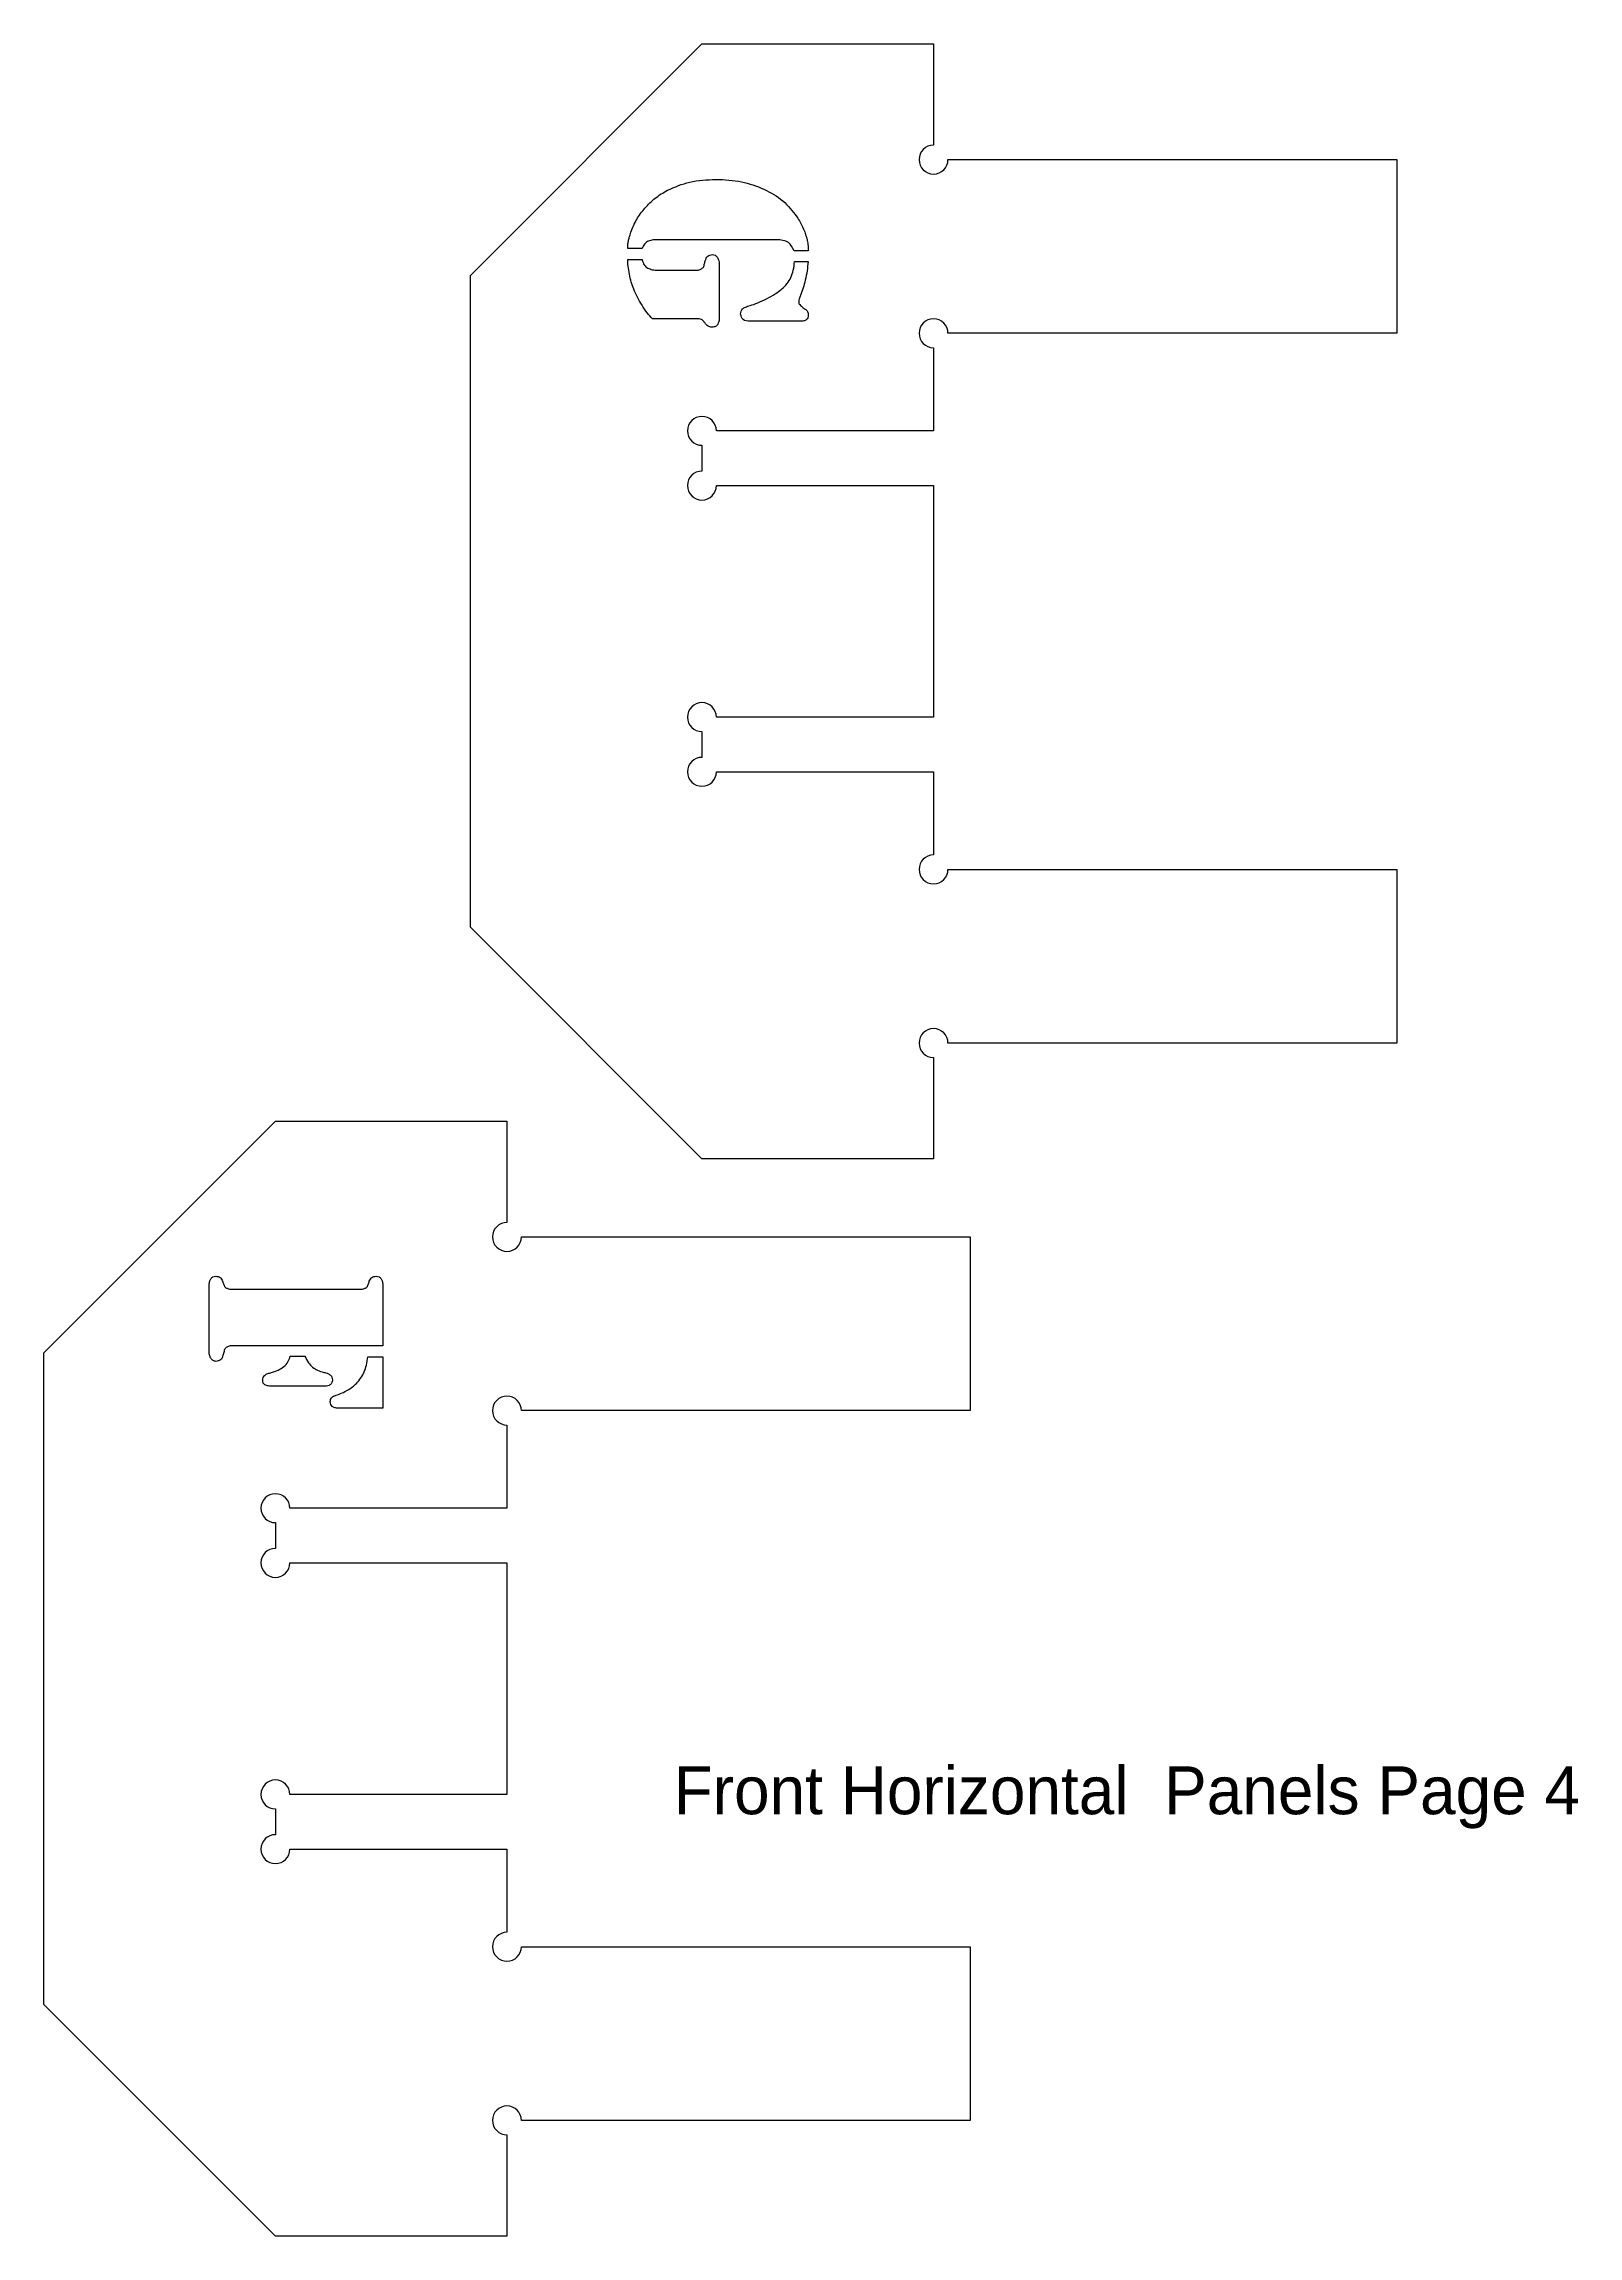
# Model space of a CAD drawing. Extents: x 91 to 2469, y 38 to 737.
# Drawn here: x 1992 to 2469, y 55 to 737 of the extents above; entities that cross this region are included whole.
import ezdxf

# ---------------------------------------------------------------- set-up
doc = ezdxf.new("R2010")
doc.units = 0
doc.header["$MEASUREMENT"] = 0
doc.layers.get('0').update_dxf_attribs({"lineweight": 0})

# ---------------------------------------------------------------- blocks, each defined once
blk = doc.blocks.new('Block_5')
at = {"color": 18, "lineweight": 25, "true_color": 0x000000}
for p, q in [((2043.08, 330.66), (2043.08, 350.67)), ((2050.28, 349.61), (2089.88, 349.61)), ((2097.08, 350.67), (2097.08, 332.04)), ((2097.08, 332.04), (2050.6, 332.04)), ((2068.28, 328.76), (2072.87, 328.76)), ((2092.45, 328.56), (2097.08, 328.56)), ((2097.08, 328.56), (2097.08, 312.62)), ((2078.09, 319.42), (2063.02, 319.42)), ((2097.08, 312.62), (2083.28, 312.62))]:
    blk.add_line(p, q, dxfattribs=at)
for points, knots in [([(2068.19, 175.49), (2068.19, 173.01), (2066.18, 170.99), (2063.69, 170.99), (2061.21, 170.99), (2059.19, 173.01), (2059.19, 175.49), (2059.19, 177.98), (2061.21, 179.99), (2063.69, 179.99), (2063.69, 179.99), (2063.69, 188), (2063.69, 188), (2061.21, 188), (2059.19, 190.02), (2059.19, 192.5), (2059.19, 194.99), (2061.21, 197), (2063.69, 197), (2066.18, 197), (2068.19, 194.99), (2068.19, 192.5), (2068.19, 192.5), (2135.69, 192.5), (2135.69, 192.5), (2135.69, 192.5), (2135.69, 264.5), (2135.69, 264.5), (2135.69, 264.5), (2068.19, 264.5), (2068.19, 264.5), (2068.19, 262.02), (2066.18, 260), (2063.69, 260), (2061.21, 260), (2059.19, 262.02), (2059.19, 264.5), (2059.19, 266.99), (2061.21, 269), (2063.69, 269), (2063.69, 269), (2063.69, 277.01), (2063.69, 277.01), (2061.21, 277.01), (2059.19, 279.02), (2059.19, 281.51), (2059.19, 283.99), (2061.21, 286.01), (2063.69, 286.01), (2066.18, 286.01), (2068.19, 283.99), (2068.19, 281.51), (2068.19, 281.51), (2135.69, 281.51), (2135.69, 281.51), (2135.69, 281.51), (2135.69, 307.35), (2135.69, 307.35), (2135.69, 307.35), (2135.69, 307.35), (2135.69, 307.35), (2133.21, 307.35), (2131.19, 309.37), (2131.19, 311.85), (2131.19, 314.34), (2133.21, 316.35), (2135.69, 316.35), (2138.18, 316.35), (2140.19, 314.34), (2140.19, 311.85), (2140.19, 311.85), (2279.69, 311.85), (2279.69, 311.85), (2279.69, 311.85), (2279.69, 365.85), (2279.69, 365.85), (2279.69, 365.85), (2140.19, 365.85), (2140.19, 365.85), (2140.19, 365.85), (2140.19, 365.85), (2140.19, 365.85), (2140.19, 363.37), (2138.18, 361.35), (2135.69, 361.35), (2133.21, 361.35), (2131.19, 363.37), (2131.19, 365.85), (2131.19, 368.34), (2133.21, 370.35), (2135.69, 370.35), (2135.69, 370.35), (2135.69, 401.85), (2135.69, 401.85), (2135.69, 401.85), (2063.69, 401.85), (2063.69, 401.85), (2063.69, 401.85), (1991.69, 329.85), (1991.69, 329.85), (1991.69, 329.85), (1991.69, 127.15), (1991.69, 127.15), (1991.69, 127.15), (2063.69, 55.15), (2063.69, 55.15), (2063.69, 55.15), (2135.69, 55.15), (2135.69, 55.15), (2135.69, 55.15), (2135.69, 86.65), (2135.69, 86.65), (2135.69, 86.65), (2135.69, 86.65), (2135.69, 86.65), (2133.21, 86.65), (2131.19, 88.67), (2131.19, 91.15), (2131.19, 93.64), (2133.21, 95.65), (2135.69, 95.65), (2138.18, 95.65), (2140.19, 93.64), (2140.19, 91.15), (2140.19, 91.15), (2279.69, 91.15), (2279.69, 91.15), (2279.69, 91.15), (2279.69, 145.15), (2279.69, 145.15), (2279.69, 145.15), (2140.19, 145.15), (2140.19, 145.15), (2140.19, 145.15), (2140.19, 145.15), (2140.19, 145.15), (2140.19, 142.67), (2138.18, 140.65), (2135.69, 140.65), (2133.21, 140.65), (2131.19, 142.67), (2131.19, 145.15), (2131.19, 147.64), (2133.21, 149.65), (2135.69, 149.65), (2135.69, 149.65), (2135.69, 175.49), (2135.69, 175.49), (2135.69, 175.49), (2068.19, 175.49), (2068.19, 175.49)], [0, 0, 0, 0, 1, 1, 1, 2, 2, 2, 3, 3, 3, 4, 4, 4, 5, 5, 5, 6, 6, 6, 7, 7, 7, 8, 8, 8, 9, 9, 9, 10, 10, 10, 11, 11, 11, 12, 12, 12, 13, 13, 13, 14, 14, 14, 15, 15, 15, 16, 16, 16, 17, 17, 17, 18, 18, 18, 19, 19, 19, 20, 20, 20, 21, 21, 21, 22, 22, 22, 23, 23, 23, 24, 24, 24, 25, 25, 25, 26, 26, 26, 27, 27, 27, 28, 28, 28, 29, 29, 29, 30, 30, 30, 31, 31, 31, 32, 32, 32, 33, 33, 33, 34, 34, 34, 35, 35, 35, 36, 36, 36, 37, 37, 37, 38, 38, 38, 39, 39, 39, 40, 40, 40, 41, 41, 41, 42, 42, 42, 43, 43, 43, 44, 44, 44, 45, 45, 45, 46, 46, 46, 47, 47, 47, 48, 48, 48, 49, 49, 49, 50, 50, 50, 50]), ([(2043.08, 350.67), (2043.09, 351.1), (2043.1, 351.53), (2043.22, 351.94), (2043.31, 352.26), (2043.46, 352.56), (2043.62, 352.87)], [0, 0, 0, 0, 1, 1, 1, 2, 2, 2, 2]), ([(2043.62, 352.87), (2043.82, 353.1), (2044.02, 353.32), (2044.26, 353.45), (2044.52, 353.58), (2044.83, 353.61), (2045.14, 353.64)], [0, 0, 0, 0, 1, 1, 1, 2, 2, 2, 2]), ([(2045.14, 353.64), (2045.63, 353.57), (2046.13, 353.51), (2046.48, 353.25), (2046.84, 352.98), (2047.06, 352.52), (2047.28, 352.06)], [0, 0, 0, 0, 1, 1, 1, 2, 2, 2, 2]), ([(2047.28, 352.06), (2047.39, 351.71), (2047.5, 351.37), (2047.63, 351.03), (2047.69, 350.86), (2047.75, 350.7), (2047.81, 350.54)], [0, 0, 0, 0, 1, 1, 1, 2, 2, 2, 2]), ([(2047.81, 350.54), (2047.86, 350.46), (2047.91, 350.38), (2047.97, 350.31), (2048.06, 350.22), (2048.16, 350.15), (2048.26, 350.08)], [0, 0, 0, 0, 1, 1, 1, 2, 2, 2, 2]), ([(2048.26, 350.08), (2048.53, 349.94), (2048.8, 349.81), (2049.09, 349.73), (2049.47, 349.62), (2049.87, 349.61), (2050.28, 349.61)], [0, 0, 0, 0, 1, 1, 1, 2, 2, 2, 2]), ([(2089.88, 349.61), (2090.29, 349.61), (2090.7, 349.62), (2091.08, 349.73), (2091.36, 349.81), (2091.63, 349.94), (2091.9, 350.08)], [0, 0, 0, 0, 1, 1, 1, 2, 2, 2, 2]), ([(2091.9, 350.08), (2092, 350.15), (2092.11, 350.22), (2092.19, 350.31), (2092.25, 350.38), (2092.3, 350.46), (2092.35, 350.54)], [0, 0, 0, 0, 1, 1, 1, 2, 2, 2, 2]), ([(2092.35, 350.54), (2092.42, 350.7), (2092.48, 350.86), (2092.54, 351.03), (2092.66, 351.37), (2092.78, 351.71), (2092.89, 352.06)], [0, 0, 0, 0, 1, 1, 1, 2, 2, 2, 2]), ([(2092.89, 352.06), (2093.1, 352.52), (2093.32, 352.98), (2093.68, 353.25), (2094.03, 353.51), (2094.53, 353.57), (2095.02, 353.64)], [0, 0, 0, 0, 1, 1, 1, 2, 2, 2, 2]), ([(2095.02, 353.64), (2095.33, 353.61), (2095.64, 353.58), (2095.9, 353.45), (2096.15, 353.32), (2096.35, 353.1), (2096.55, 352.87)], [0, 0, 0, 0, 1, 1, 1, 2, 2, 2, 2]), ([(2096.55, 352.87), (2096.7, 352.56), (2096.86, 352.26), (2096.95, 351.94), (2097.06, 351.53), (2097.07, 351.1), (2097.08, 350.67)], [0, 0, 0, 0, 1, 1, 1, 2, 2, 2, 2]), ([(2043.56, 328.16), (2043.42, 328.49), (2043.28, 328.82), (2043.2, 329.16), (2043.09, 329.65), (2043.08, 330.15), (2043.08, 330.66)], [0, 0, 0, 0, 1, 1, 1, 2, 2, 2, 2]), ([(2045.22, 327.14), (2044.89, 327.19), (2044.56, 327.24), (2044.29, 327.39), (2043.99, 327.57), (2043.78, 327.87), (2043.56, 328.16)], [0, 0, 0, 0, 1, 1, 1, 2, 2, 2, 2]), ([(2047.39, 329.04), (2047.21, 328.48), (2047.02, 327.93), (2046.63, 327.61), (2046.27, 327.32), (2045.75, 327.23), (2045.22, 327.14)], [0, 0, 0, 0, 1, 1, 1, 2, 2, 2, 2]), ([(2047.89, 330.86), (2047.83, 330.66), (2047.77, 330.46), (2047.72, 330.26), (2047.6, 329.85), (2047.5, 329.45), (2047.39, 329.04)], [0, 0, 0, 0, 1, 1, 1, 2, 2, 2, 2]), ([(2048.38, 331.45), (2048.27, 331.35), (2048.15, 331.26), (2048.06, 331.14), (2047.99, 331.05), (2047.94, 330.95), (2047.89, 330.86)], [0, 0, 0, 0, 1, 1, 1, 2, 2, 2, 2]), ([(2050.6, 332.04), (2050.14, 332.04), (2049.69, 332.03), (2049.27, 331.89), (2048.96, 331.79), (2048.67, 331.62), (2048.38, 331.45)], [0, 0, 0, 0, 1, 1, 1, 2, 2, 2, 2]), ([(2066.34, 325.55), (2066.79, 326), (2067.24, 326.45), (2067.56, 326.97), (2067.89, 327.51), (2068.09, 328.13), (2068.28, 328.76)], [0, 0, 0, 0, 1, 1, 1, 2, 2, 2, 2]), ([(2072.87, 328.76), (2073.22, 328.06), (2073.57, 327.36), (2074.02, 326.74), (2074.39, 326.24), (2074.83, 325.79), (2075.26, 325.34)], [0, 0, 0, 0, 1, 1, 1, 2, 2, 2, 2]), ([(2091.31, 323.89), (2091.56, 324.6), (2091.82, 325.3), (2092.01, 326.03), (2092.22, 326.86), (2092.34, 327.71), (2092.45, 328.56)], [0, 0, 0, 0, 1, 1, 1, 2, 2, 2, 2]), ([(2059.74, 321.36), (2059.75, 321.64), (2059.77, 321.92), (2059.88, 322.17), (2059.97, 322.39), (2060.13, 322.59), (2060.29, 322.78)], [0, 0, 0, 0, 1, 1, 1, 2, 2, 2, 2]), ([(2060.45, 319.84), (2060.24, 320.02), (2060.03, 320.2), (2059.91, 320.43), (2059.77, 320.7), (2059.75, 321.03), (2059.74, 321.36)], [0, 0, 0, 0, 1, 1, 1, 2, 2, 2, 2]), ([(2060.29, 322.78), (2060.53, 322.95), (2060.77, 323.12), (2061.03, 323.25), (2061.38, 323.42), (2061.77, 323.52), (2062.15, 323.62)], [0, 0, 0, 0, 1, 1, 1, 2, 2, 2, 2]), ([(2062.15, 323.62), (2062.98, 323.85), (2063.8, 324.08), (2064.56, 324.46), (2065.19, 324.76), (2065.76, 325.16), (2066.34, 325.55)], [0, 0, 0, 0, 1, 1, 1, 2, 2, 2, 2]), ([(2075.26, 325.34), (2075.76, 324.99), (2076.25, 324.65), (2076.78, 324.39), (2077.41, 324.09), (2078.09, 323.91), (2078.77, 323.73)], [0, 0, 0, 0, 1, 1, 1, 2, 2, 2, 2]), ([(2078.77, 323.73), (2079.2, 323.64), (2079.64, 323.55), (2080.04, 323.37), (2080.32, 323.24), (2080.58, 323.07), (2080.84, 322.9)], [0, 0, 0, 0, 1, 1, 1, 2, 2, 2, 2]), ([(2081.42, 321.44), (2081.38, 321.05), (2081.35, 320.67), (2081.17, 320.37), (2081, 320.1), (2080.72, 319.9), (2080.43, 319.7)], [0, 0, 0, 0, 1, 1, 1, 2, 2, 2, 2]), ([(2080.84, 322.9), (2081.01, 322.71), (2081.18, 322.51), (2081.27, 322.28), (2081.38, 322.02), (2081.4, 321.73), (2081.42, 321.44)], [0, 0, 0, 0, 1, 1, 1, 2, 2, 2, 2]), ([(2088.89, 320.33), (2089.39, 320.88), (2089.88, 321.43), (2090.29, 322.03), (2090.68, 322.62), (2090.99, 323.25), (2091.31, 323.89)], [0, 0, 0, 0, 1, 1, 1, 2, 2, 2, 2]), ([(2063.02, 319.42), (2062.49, 319.42), (2061.96, 319.42), (2061.45, 319.53), (2061.11, 319.6), (2060.78, 319.72), (2060.45, 319.84)], [0, 0, 0, 0, 1, 1, 1, 2, 2, 2, 2]), ([(2080.43, 319.7), (2080.15, 319.62), (2079.87, 319.54), (2079.59, 319.49), (2079.1, 319.41), (2078.6, 319.41), (2078.09, 319.42)], [0, 0, 0, 0, 1, 1, 1, 2, 2, 2, 2]), ([(2080.74, 314.64), (2080.76, 314.88), (2080.77, 315.12), (2080.85, 315.34), (2080.92, 315.53), (2081.04, 315.71), (2081.16, 315.88)], [0, 0, 0, 0, 1, 1, 1, 2, 2, 2, 2]), ([(2081.34, 313.09), (2081.16, 313.29), (2080.99, 313.49), (2080.89, 313.72), (2080.77, 313.99), (2080.76, 314.31), (2080.74, 314.64)], [0, 0, 0, 0, 1, 1, 1, 2, 2, 2, 2]), ([(2081.16, 315.88), (2081.34, 316.03), (2081.52, 316.18), (2081.72, 316.3), (2081.98, 316.46), (2082.27, 316.55), (2082.56, 316.65)], [0, 0, 0, 0, 1, 1, 1, 2, 2, 2, 2]), ([(2082.56, 316.65), (2083.19, 316.86), (2083.82, 317.07), (2084.42, 317.34), (2085, 317.59), (2085.56, 317.89), (2086.12, 318.2)], [0, 0, 0, 0, 1, 1, 1, 2, 2, 2, 2]), ([(2086.12, 318.2), (2086.64, 318.52), (2087.15, 318.83), (2087.63, 319.2), (2088.07, 319.55), (2088.48, 319.94), (2088.89, 320.33)], [0, 0, 0, 0, 1, 1, 1, 2, 2, 2, 2]), ([(2083.28, 312.62), (2082.88, 312.62), (2082.49, 312.63), (2082.12, 312.74), (2081.85, 312.82), (2081.59, 312.95), (2081.34, 313.09)], [0, 0, 0, 0, 1, 1, 1, 2, 2, 2, 2])]:
    blk.add_open_spline(points, degree=3, knots=knots, dxfattribs=at)
blk = doc.blocks.new('Block_6')
at = {"color": 18, "lineweight": 25, "true_color": 0x000000}
for p, q in [((2219.44, 675.95), (2182.61, 675.95)), ((2177.7, 673.18), (2173.23, 673.18)), ((2173.23, 669.81), (2177.7, 669.81)), ((2229.37, 672.47), (2224.98, 672.47)), ((2225.06, 669.22), (2229.33, 669.22)), ((2182.61, 666.45), (2194.16, 666.45)), ((2201.68, 667.8), (2201.68, 652.01)), ((2194.4, 651.34), (2180.91, 651.34)), ((2226.72, 650.59), (2211.33, 650.59))]:
    blk.add_line(p, q, dxfattribs=at)
for points, knots in [([(2200.81, 510.49), (2200.81, 508.01), (2198.79, 505.99), (2196.31, 505.99), (2193.82, 505.99), (2191.81, 508.01), (2191.81, 510.49), (2191.81, 512.98), (2193.82, 514.99), (2196.31, 514.99), (2196.31, 514.99), (2196.31, 523), (2196.31, 523), (2193.82, 523), (2191.81, 525.01), (2191.81, 527.5), (2191.81, 529.98), (2193.82, 532), (2196.31, 532), (2198.79, 532), (2200.81, 529.98), (2200.81, 527.5), (2200.81, 527.5), (2268.31, 527.5), (2268.31, 527.5), (2268.31, 527.5), (2268.31, 599.5), (2268.31, 599.5), (2268.31, 599.5), (2200.81, 599.5), (2200.81, 599.5), (2200.81, 597.01), (2198.79, 595), (2196.31, 595), (2193.82, 595), (2191.81, 597.01), (2191.81, 599.5), (2191.81, 601.98), (2193.82, 604), (2196.31, 604), (2196.31, 604), (2196.31, 612.01), (2196.31, 612.01), (2193.82, 612.01), (2191.81, 614.02), (2191.81, 616.51), (2191.81, 618.99), (2193.82, 621.01), (2196.31, 621.01), (2198.79, 621.01), (2200.81, 618.99), (2200.81, 616.51), (2200.81, 616.51), (2268.31, 616.51), (2268.31, 616.51), (2268.31, 616.51), (2268.31, 642.35), (2268.31, 642.35), (2268.31, 642.35), (2268.31, 642.35), (2268.31, 642.35), (2265.82, 642.35), (2263.81, 644.36), (2263.81, 646.85), (2263.81, 649.33), (2265.82, 651.35), (2268.31, 651.35), (2270.79, 651.35), (2272.81, 649.33), (2272.81, 646.85), (2272.81, 646.85), (2412.31, 646.85), (2412.31, 646.85), (2412.31, 646.85), (2412.31, 700.85), (2412.31, 700.85), (2412.31, 700.85), (2272.81, 700.85), (2272.81, 700.85), (2272.81, 700.85), (2272.81, 700.85), (2272.81, 700.85), (2272.81, 698.36), (2270.79, 696.35), (2268.31, 696.35), (2265.82, 696.35), (2263.81, 698.36), (2263.81, 700.85), (2263.81, 703.33), (2265.82, 705.35), (2268.31, 705.35), (2268.31, 705.35), (2268.31, 736.85), (2268.31, 736.85), (2268.31, 736.85), (2196.31, 736.85), (2196.31, 736.85), (2196.31, 736.85), (2124.31, 664.85), (2124.31, 664.85), (2124.31, 664.85), (2124.31, 462.15), (2124.31, 462.15), (2124.31, 462.15), (2196.31, 390.15), (2196.31, 390.15), (2196.31, 390.15), (2268.31, 390.15), (2268.31, 390.15), (2268.31, 390.15), (2268.31, 421.65), (2268.31, 421.65), (2268.31, 421.65), (2268.31, 421.65), (2268.31, 421.65), (2265.82, 421.65), (2263.81, 423.66), (2263.81, 426.15), (2263.81, 428.63), (2265.82, 430.65), (2268.31, 430.65), (2270.79, 430.65), (2272.81, 428.63), (2272.81, 426.15), (2272.81, 426.15), (2412.31, 426.15), (2412.31, 426.15), (2412.31, 426.15), (2412.31, 480.15), (2412.31, 480.15), (2412.31, 480.15), (2272.81, 480.15), (2272.81, 480.15), (2272.81, 480.15), (2272.81, 480.15), (2272.81, 480.15), (2272.81, 477.66), (2270.79, 475.65), (2268.31, 475.65), (2265.82, 475.65), (2263.81, 477.66), (2263.81, 480.15), (2263.81, 482.63), (2265.82, 484.65), (2268.31, 484.65), (2268.31, 484.65), (2268.31, 510.49), (2268.31, 510.49), (2268.31, 510.49), (2200.81, 510.49), (2200.81, 510.49)], [0, 0, 0, 0, 1, 1, 1, 2, 2, 2, 3, 3, 3, 4, 4, 4, 5, 5, 5, 6, 6, 6, 7, 7, 7, 8, 8, 8, 9, 9, 9, 10, 10, 10, 11, 11, 11, 12, 12, 12, 13, 13, 13, 14, 14, 14, 15, 15, 15, 16, 16, 16, 17, 17, 17, 18, 18, 18, 19, 19, 19, 20, 20, 20, 21, 21, 21, 22, 22, 22, 23, 23, 23, 24, 24, 24, 25, 25, 25, 26, 26, 26, 27, 27, 27, 28, 28, 28, 29, 29, 29, 30, 30, 30, 31, 31, 31, 32, 32, 32, 33, 33, 33, 34, 34, 34, 35, 35, 35, 36, 36, 36, 37, 37, 37, 38, 38, 38, 39, 39, 39, 40, 40, 40, 41, 41, 41, 42, 42, 42, 43, 43, 43, 44, 44, 44, 45, 45, 45, 46, 46, 46, 47, 47, 47, 48, 48, 48, 49, 49, 49, 50, 50, 50, 50]), ([(2178.58, 685.8), (2179.6, 686.87), (2180.63, 687.95), (2181.79, 688.86), (2182.97, 689.8), (2184.27, 690.57), (2185.58, 691.34)], [0, 0, 0, 0, 1, 1, 1, 2, 2, 2, 2]), ([(2185.58, 691.34), (2187.86, 692.32), (2190.15, 693.3), (2192.53, 693.86), (2195.16, 694.48), (2197.9, 694.59), (2200.65, 694.7)], [0, 0, 0, 0, 1, 1, 1, 2, 2, 2, 2]), ([(2200.65, 694.7), (2203.33, 694.6), (2206.01, 694.49), (2208.6, 693.95), (2210.99, 693.44), (2213.3, 692.57), (2215.6, 691.69)], [0, 0, 0, 0, 1, 1, 1, 2, 2, 2, 2]), ([(2215.6, 691.69), (2217.65, 690.6), (2219.7, 689.5), (2221.43, 688.03), (2223.1, 686.61), (2224.48, 684.84), (2225.85, 683.07)], [0, 0, 0, 0, 1, 1, 1, 2, 2, 2, 2]), ([(2174.22, 678.28), (2174.76, 679.63), (2175.3, 680.99), (2176.02, 682.24), (2176.75, 683.5), (2177.66, 684.65), (2178.58, 685.8)], [0, 0, 0, 0, 1, 1, 1, 2, 2, 2, 2]), ([(2225.85, 683.07), (2226.52, 681.97), (2227.2, 680.87), (2227.72, 679.71), (2228.24, 678.55), (2228.61, 677.33), (2228.98, 676.11)], [0, 0, 0, 0, 1, 1, 1, 2, 2, 2, 2]), ([(2173.23, 673.18), (2173.24, 673.58), (2173.25, 673.99), (2173.28, 674.39), (2173.32, 674.76), (2173.37, 675.13), (2173.43, 675.49)], [0, 0, 0, 0, 1, 1, 1, 2, 2, 2, 2]), ([(2173.43, 675.49), (2173.53, 675.9), (2173.62, 676.31), (2173.73, 676.71), (2173.87, 677.24), (2174.05, 677.76), (2174.22, 678.28)], [0, 0, 0, 0, 1, 1, 1, 2, 2, 2, 2]), ([(2179.33, 675.35), (2179.01, 675.1), (2178.69, 674.85), (2178.45, 674.55), (2178.12, 674.16), (2177.91, 673.67), (2177.7, 673.18)], [0, 0, 0, 0, 1, 1, 1, 2, 2, 2, 2]), ([(2182.61, 675.95), (2181.97, 675.94), (2181.34, 675.93), (2180.72, 675.8), (2180.25, 675.7), (2179.79, 675.53), (2179.33, 675.35)], [0, 0, 0, 0, 1, 1, 1, 2, 2, 2, 2]), ([(2224.98, 672.47), (2224.48, 673.48), (2223.97, 674.49), (2223.18, 675.08), (2222.22, 675.78), (2220.83, 675.87), (2219.44, 675.95)], [0, 0, 0, 0, 1, 1, 1, 2, 2, 2, 2]), ([(2228.98, 676.11), (2229.09, 675.55), (2229.21, 674.99), (2229.27, 674.42), (2229.35, 673.78), (2229.36, 673.12), (2229.37, 672.47)], [0, 0, 0, 0, 1, 1, 1, 2, 2, 2, 2]), ([(2173.75, 665.25), (2173.6, 666.06), (2173.45, 666.87), (2173.36, 667.68), (2173.29, 668.39), (2173.26, 669.1), (2173.23, 669.81)], [0, 0, 0, 0, 1, 1, 1, 2, 2, 2, 2]), ([(2177.7, 669.81), (2177.79, 669.47), (2177.88, 669.13), (2178.01, 668.81), (2178.11, 668.56), (2178.25, 668.33), (2178.38, 668.09)], [0, 0, 0, 0, 1, 1, 1, 2, 2, 2, 2]), ([(2178.38, 668.09), (2178.53, 667.91), (2178.68, 667.72), (2178.85, 667.56), (2179.04, 667.4), (2179.26, 667.26), (2179.49, 667.12)], [0, 0, 0, 0, 1, 1, 1, 2, 2, 2, 2]), ([(2196.87, 667.6), (2196.93, 667.8), (2196.98, 667.99), (2197.04, 668.19), (2197.14, 668.6), (2197.23, 669.01), (2197.33, 669.42)], [0, 0, 0, 0, 1, 1, 1, 2, 2, 2, 2]), ([(2197.33, 669.42), (2197.53, 669.97), (2197.72, 670.53), (2198.12, 670.84), (2198.48, 671.14), (2199.01, 671.23), (2199.54, 671.32)], [0, 0, 0, 0, 1, 1, 1, 2, 2, 2, 2]), ([(2199.54, 671.32), (2199.87, 671.28), (2200.19, 671.24), (2200.45, 671.1), (2200.72, 670.95), (2200.92, 670.69), (2201.12, 670.43)], [0, 0, 0, 0, 1, 1, 1, 2, 2, 2, 2]), ([(2201.12, 670.43), (2201.29, 670.07), (2201.45, 669.7), (2201.54, 669.33), (2201.66, 668.83), (2201.67, 668.32), (2201.68, 667.8)], [0, 0, 0, 0, 1, 1, 1, 2, 2, 2, 2]), ([(2223.97, 664.2), (2224.25, 664.94), (2224.53, 665.69), (2224.71, 666.46), (2224.92, 667.36), (2224.99, 668.29), (2225.06, 669.22)], [0, 0, 0, 0, 1, 1, 1, 2, 2, 2, 2]), ([(2229.33, 669.22), (2229.12, 667.24), (2228.9, 665.27), (2228.44, 663.35), (2228.06, 661.75), (2227.51, 660.18), (2226.96, 658.62)], [0, 0, 0, 0, 1, 1, 1, 2, 2, 2, 2]), ([(2175.09, 660.52), (2174.83, 661.26), (2174.56, 662.01), (2174.34, 662.77), (2174.11, 663.58), (2173.93, 664.41), (2173.75, 665.25)], [0, 0, 0, 0, 1, 1, 1, 2, 2, 2, 2]), ([(2179.49, 667.12), (2179.94, 666.93), (2180.4, 666.73), (2180.88, 666.62), (2181.44, 666.49), (2182.02, 666.47), (2182.61, 666.45)], [0, 0, 0, 0, 1, 1, 1, 2, 2, 2, 2]), ([(2194.16, 666.45), (2194.62, 666.46), (2195.07, 666.47), (2195.49, 666.6), (2195.8, 666.7), (2196.09, 666.87), (2196.38, 667.05)], [0, 0, 0, 0, 1, 1, 1, 2, 2, 2, 2]), ([(2196.38, 667.05), (2196.49, 667.13), (2196.61, 667.21), (2196.7, 667.32), (2196.77, 667.41), (2196.82, 667.5), (2196.87, 667.6)], [0, 0, 0, 0, 1, 1, 1, 2, 2, 2, 2]), ([(2221.06, 660.56), (2221.67, 661.1), (2222.28, 661.65), (2222.78, 662.28), (2223.24, 662.87), (2223.61, 663.53), (2223.97, 664.2)], [0, 0, 0, 0, 1, 1, 1, 2, 2, 2, 2]), ([(2177.69, 655.55), (2177.18, 656.4), (2176.67, 657.24), (2176.22, 658.11), (2175.81, 658.9), (2175.45, 659.71), (2175.09, 660.52)], [0, 0, 0, 0, 1, 1, 1, 2, 2, 2, 2]), ([(2180.91, 651.34), (2180.36, 651.94), (2179.81, 652.54), (2179.31, 653.18), (2178.72, 653.94), (2178.2, 654.75), (2177.69, 655.55)], [0, 0, 0, 0, 1, 1, 1, 2, 2, 2, 2]), ([(2208.32, 652.8), (2208.34, 653.14), (2208.35, 653.47), (2208.47, 653.77), (2208.57, 654.01), (2208.75, 654.23), (2208.92, 654.45)], [0, 0, 0, 0, 1, 1, 1, 2, 2, 2, 2]), ([(2208.92, 654.45), (2209.21, 654.63), (2209.49, 654.82), (2209.8, 654.96), (2210.26, 655.19), (2210.75, 655.32), (2211.25, 655.45)], [0, 0, 0, 0, 1, 1, 1, 2, 2, 2, 2]), ([(2211.25, 655.45), (2212.06, 655.71), (2212.87, 655.97), (2213.65, 656.29), (2214.59, 656.66), (2215.5, 657.13), (2216.41, 657.59)], [0, 0, 0, 0, 1, 1, 1, 2, 2, 2, 2]), ([(2216.41, 657.59), (2217.31, 658.07), (2218.2, 658.55), (2219.05, 659.1), (2219.74, 659.56), (2220.4, 660.06), (2221.06, 660.56)], [0, 0, 0, 0, 1, 1, 1, 2, 2, 2, 2]), ([(2226.96, 658.62), (2226.8, 658.26), (2226.64, 657.91), (2226.54, 657.53), (2226.47, 657.27), (2226.44, 656.99), (2226.4, 656.72)], [0, 0, 0, 0, 1, 1, 1, 2, 2, 2, 2]), ([(2226.4, 656.72), (2226.41, 656.53), (2226.42, 656.34), (2226.48, 656.16), (2226.53, 656.02), (2226.61, 655.88), (2226.7, 655.75)], [0, 0, 0, 0, 1, 1, 1, 2, 2, 2, 2]), ([(2226.7, 655.75), (2226.89, 655.58), (2227.08, 655.41), (2227.27, 655.24), (2227.63, 654.94), (2228, 654.66), (2228.38, 654.39)], [0, 0, 0, 0, 1, 1, 1, 2, 2, 2, 2]), ([(2196.14, 651.14), (2195.92, 651.2), (2195.69, 651.26), (2195.47, 651.29), (2195.12, 651.34), (2194.76, 651.34), (2194.4, 651.34)], [0, 0, 0, 0, 1, 1, 1, 2, 2, 2, 2]), ([(2197.17, 650.15), (2197.01, 650.38), (2196.84, 650.61), (2196.63, 650.8), (2196.48, 650.93), (2196.31, 651.04), (2196.14, 651.14)], [0, 0, 0, 0, 1, 1, 1, 2, 2, 2, 2]), ([(2198.22, 649.07), (2198.04, 649.2), (2197.86, 649.33), (2197.71, 649.49), (2197.5, 649.69), (2197.34, 649.92), (2197.17, 650.15)], [0, 0, 0, 0, 1, 1, 1, 2, 2, 2, 2]), ([(2199.46, 648.77), (2199.23, 648.78), (2199, 648.79), (2198.78, 648.84), (2198.58, 648.89), (2198.4, 648.98), (2198.22, 649.07)], [0, 0, 0, 0, 1, 1, 1, 2, 2, 2, 2]), ([(2201.18, 649.5), (2200.97, 649.29), (2200.76, 649.07), (2200.51, 648.95), (2200.2, 648.8), (2199.83, 648.79), (2199.46, 648.77)], [0, 0, 0, 0, 1, 1, 1, 2, 2, 2, 2]), ([(2201.68, 652.01), (2201.68, 651.5), (2201.68, 650.98), (2201.55, 650.49), (2201.47, 650.15), (2201.33, 649.83), (2201.18, 649.5)], [0, 0, 0, 0, 1, 1, 1, 2, 2, 2, 2]), ([(2211.33, 650.59), (2210.46, 650.63), (2209.59, 650.67), (2209.08, 651.14), (2208.68, 651.52), (2208.5, 652.16), (2208.32, 652.8)], [0, 0, 0, 0, 1, 1, 1, 2, 2, 2, 2]), ([(2228.76, 651.04), (2228.49, 650.91), (2228.22, 650.78), (2227.94, 650.7), (2227.55, 650.59), (2227.14, 650.59), (2226.72, 650.59)], [0, 0, 0, 0, 1, 1, 1, 2, 2, 2, 2]), ([(2228.38, 654.39), (2228.67, 654.14), (2228.96, 653.9), (2229.12, 653.59), (2229.28, 653.3), (2229.32, 652.95), (2229.37, 652.61)], [0, 0, 0, 0, 1, 1, 1, 2, 2, 2, 2]), ([(2229.37, 652.61), (2229.36, 652.28), (2229.35, 651.94), (2229.22, 651.66), (2229.11, 651.43), (2228.94, 651.24), (2228.76, 651.04)], [0, 0, 0, 0, 1, 1, 1, 2, 2, 2, 2])]:
    blk.add_open_spline(points, degree=3, knots=knots, dxfattribs=at)

msp = doc.modelspace()

# ---------------------------------------------------------------- block references
for name in ['Block_6', 'Block_5']:
    msp.add_blockref(name, (0, 0))

# ---------------------------------------------------------------- texts
at = {"insert": (2187.51, 181.87), "char_height": 0.2, "attachment_point": 7}
msp.add_mtext('\\C18;\\c0;\\FMyriad Pro|b0|i0|c1;\\H14.868000;\\W1.000000;Front Horizontal  Panels Page 4 ', dxfattribs=at)

doc.saveas('drawing.dxf')
